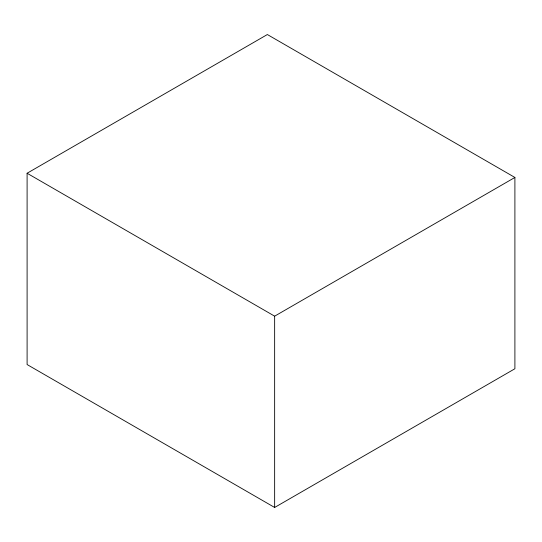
<?xml version="1.0" encoding="UTF-8"?>
<svg xmlns="http://www.w3.org/2000/svg" width="542" height="542" viewBox="0 0 542 542"><rect width="100%" height="100%" fill="white"/><g stroke="black" fill="none" stroke-linecap="round" stroke-linejoin="round"><path stroke-width="0.81" d="M27.1 173.25L267.355 34.539L514.9 177.458L514.9 368.75L274.645 507.461L27.1 364.542L27.1 173.25L274.645 316.169L514.9 177.458M274.645 316.169L274.645 507.461"/></g></svg>
